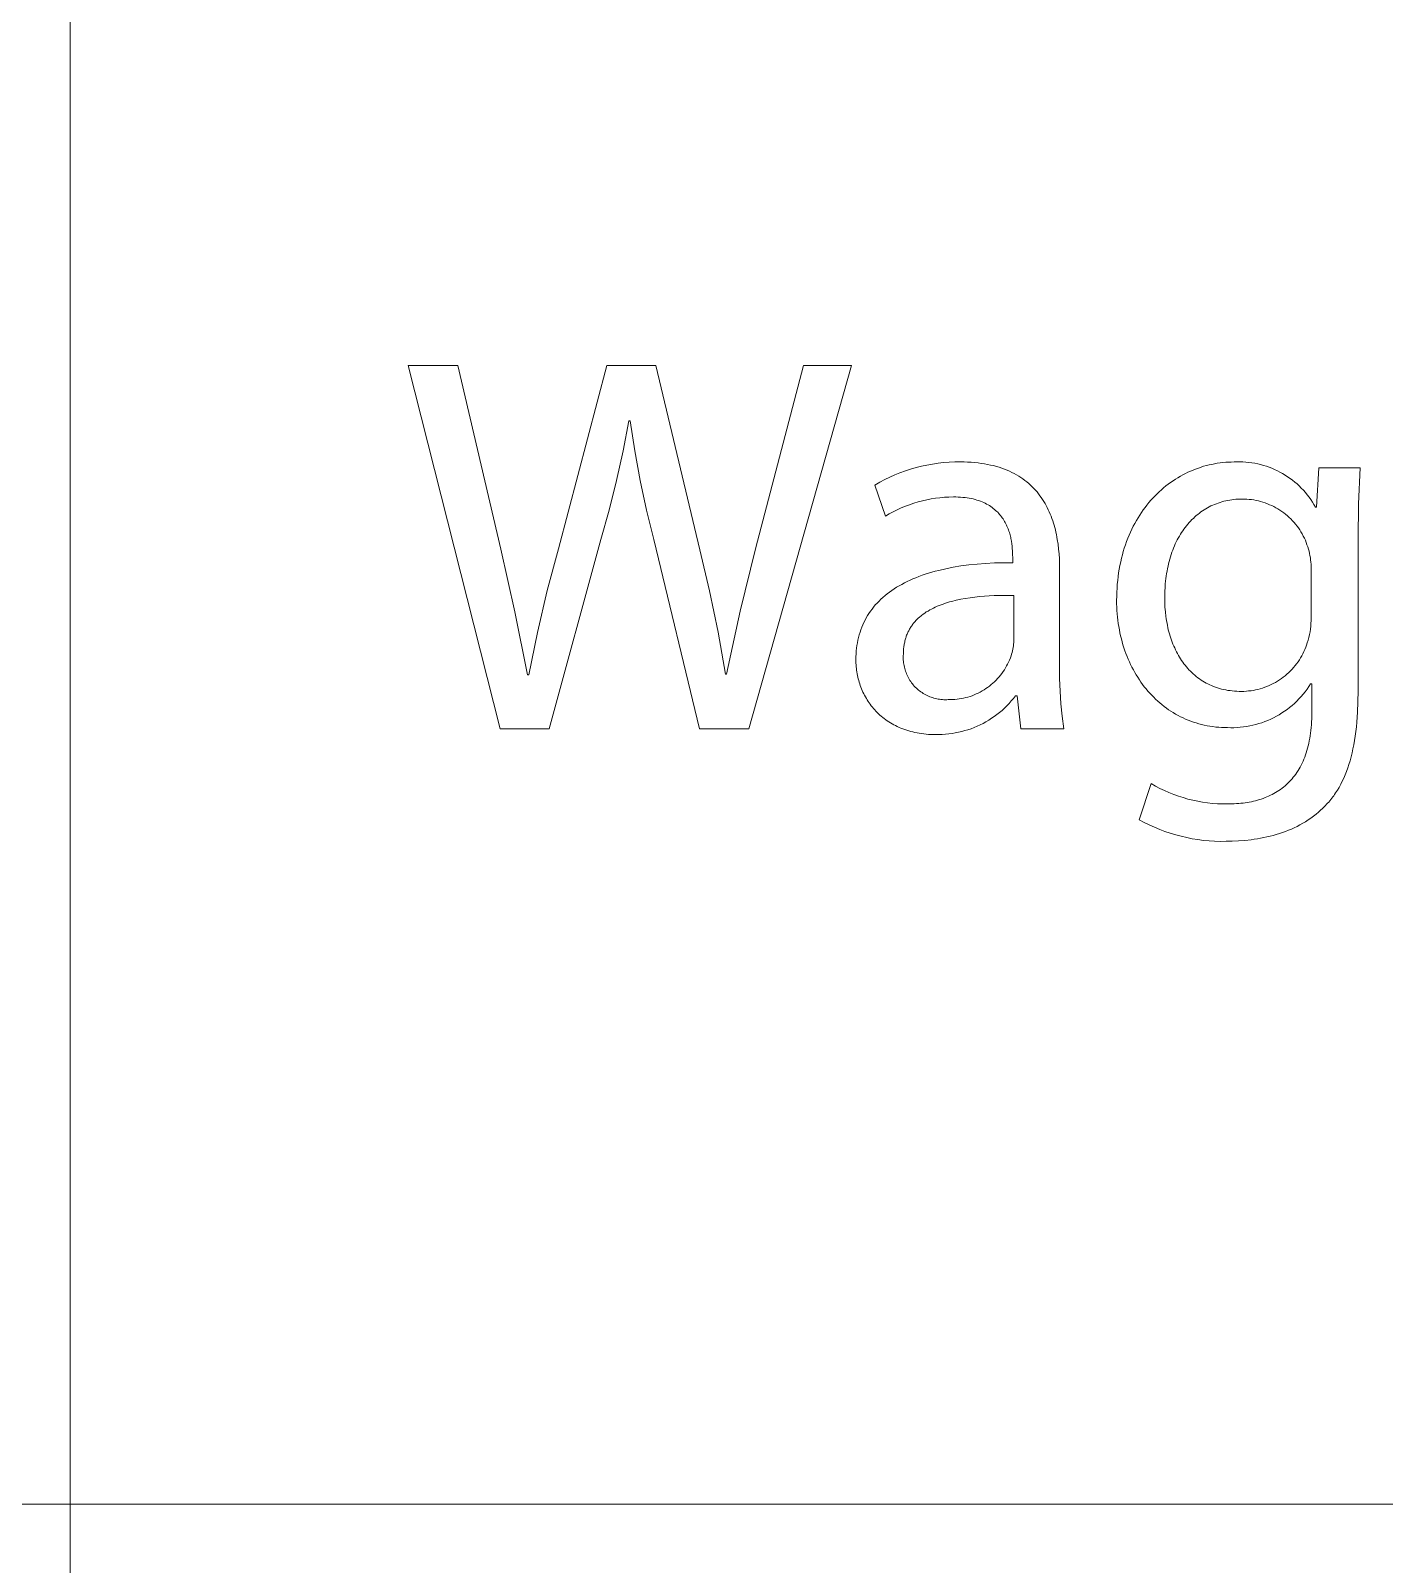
# Model space of a CAD drawing. Header units: millimetres. Extents: x -1421 to 3505, y -683 to 2759.
# Drawn here: x 3066.7 to 3190.5, y -412.9 to -272.6 of the extents above; entities that cross this region are included whole.
import ezdxf

# ---------------------------------------------------------------- set-up
doc = ezdxf.new("R2010")
doc.units = ezdxf.units.MM
doc.header["$MEASUREMENT"] = 0
doc.layers.add('Domyślny', color=7, linetype='Continuous', true_color=0x000000)

msp = doc.modelspace()

# ---------------------------------------------------------------- linework, layer by layer
at = {"layer": 'Domyślny', "color": 18, "lineweight": 15, "true_color": 0x000000}
for p, q in [((3070.28, -545.12), (3070.28, -132.11)), ((3109.62, -336.45), (3101.19, -303.22)), ((3101.19, -303.22), (3105.75, -303.22)), ((3105.75, -303.22), (3109.68, -320.01)), ((3114.95, -319.98), (3119.39, -303.22)), ((3119.39, -303.22), (3123.87, -303.22)), ((3123.87, -303.22), (3127.91, -320.08)), ((3141.78, -303.22), (3132.37, -336.45)), ((3133.01, -319.98), (3137.39, -303.22)), ((3137.39, -303.22), (3141.78, -303.22)), ((3121.41, -308.29), (3120.89, -311.02)), ((3121.51, -308.29), (3121.41, -308.29)), ((3121.94, -311.02), (3121.51, -308.29)), ((3120.89, -311.02), (3120.28, -313.75)), ((3122.44, -313.74), (3121.94, -311.02)), ((3146.22, -313.03), (3146.71, -312.85)), ((3146.71, -312.85), (3147.19, -312.69)), ((3147.19, -312.69), (3147.69, -312.55)), ((3147.69, -312.55), (3148.18, -312.43)), ((3148.18, -312.43), (3148.69, -312.32)), ((3148.69, -312.32), (3149.19, -312.23)), ((3149.19, -312.23), (3149.7, -312.15)), ((3149.7, -312.15), (3150.21, -312.1)), ((3150.21, -312.1), (3150.72, -312.06)), ((3150.72, -312.06), (3151.23, -312.04)), ((3151.23, -312.04), (3151.75, -312.04)), ((3151.75, -312.04), (3152.08, -312.04)), ((3152.08, -312.04), (3152.41, -312.05)), ((3152.41, -312.05), (3152.74, -312.07)), ((3152.74, -312.07), (3153.05, -312.1)), ((3153.05, -312.1), (3153.36, -312.13)), ((3153.36, -312.13), (3153.66, -312.17)), ((3153.66, -312.17), (3153.95, -312.21)), ((3153.95, -312.21), (3154.23, -312.26)), ((3154.23, -312.26), (3154.51, -312.32)), ((3154.51, -312.32), (3154.78, -312.38)), ((3154.78, -312.38), (3155.04, -312.45)), ((3155.04, -312.45), (3155.3, -312.53)), ((3155.3, -312.53), (3155.54, -312.61)), ((3155.54, -312.61), (3155.78, -312.7)), ((3155.78, -312.7), (3156.02, -312.79)), ((3156.02, -312.79), (3156.25, -312.89)), ((3156.25, -312.89), (3156.47, -313)), ((3172.57, -312.99), (3172.81, -312.89)), ((3172.81, -312.89), (3173.04, -312.78)), ((3173.04, -312.78), (3173.28, -312.69)), ((3173.28, -312.69), (3173.53, -312.6)), ((3173.53, -312.6), (3173.77, -312.52)), ((3173.77, -312.52), (3174.01, -312.44)), ((3174.01, -312.44), (3174.26, -312.38)), ((3174.26, -312.38), (3174.51, -312.31)), ((3174.51, -312.31), (3174.76, -312.26)), ((3174.76, -312.26), (3175.01, -312.21)), ((3175.01, -312.21), (3175.26, -312.16)), ((3175.26, -312.16), (3175.52, -312.13)), ((3175.52, -312.13), (3175.77, -312.1)), ((3175.77, -312.1), (3176.03, -312.07)), ((3176.03, -312.07), (3176.28, -312.06)), ((3176.28, -312.06), (3176.54, -312.05)), ((3176.54, -312.05), (3176.8, -312.04)), ((3176.8, -312.04), (3177.07, -312.03)), ((3177.07, -312.03), (3177.34, -312.03)), ((3177.34, -312.03), (3177.61, -312.04)), ((3177.61, -312.04), (3177.88, -312.06)), ((3177.88, -312.06), (3178.15, -312.08)), ((3178.15, -312.08), (3178.42, -312.12)), ((3178.42, -312.12), (3178.69, -312.16)), ((3178.69, -312.16), (3178.96, -312.21)), ((3178.96, -312.21), (3179.23, -312.28)), ((3179.23, -312.28), (3179.49, -312.35)), ((3179.49, -312.35), (3179.75, -312.43)), ((3179.75, -312.43), (3180.01, -312.52)), ((3180.01, -312.52), (3180.26, -312.62)), ((3180.26, -312.62), (3180.51, -312.73)), ((3180.51, -312.73), (3180.76, -312.84)), ((3180.76, -312.84), (3181, -312.96)), ((3181, -312.96), (3181.24, -313.1)), ((3184.34, -316.18), (3184.55, -312.59)), ((3184.55, -312.59), (3188.33, -312.59)), ((3188.33, -312.59), (3188.19, -315.86)), ((3120.28, -313.75), (3119.6, -316.45)), ((3123.02, -316.44), (3122.44, -313.74)), ((3143.92, -314.16), (3144.37, -313.9)), ((3144.89, -317.01), (3143.92, -314.16)), ((3144.37, -313.9), (3144.82, -313.66)), ((3144.82, -313.66), (3145.28, -313.43)), ((3145.28, -313.43), (3145.75, -313.22)), ((3145.75, -313.22), (3146.22, -313.03)), ((3156.47, -313), (3156.68, -313.1)), ((3156.68, -313.1), (3156.89, -313.22)), ((3156.89, -313.22), (3157.09, -313.34)), ((3157.09, -313.34), (3157.28, -313.46)), ((3157.28, -313.46), (3157.47, -313.59)), ((3157.47, -313.59), (3157.65, -313.73)), ((3157.65, -313.73), (3157.83, -313.87)), ((3157.83, -313.87), (3158, -314.01)), ((3158, -314.01), (3158.16, -314.16)), ((3158.16, -314.16), (3158.32, -314.31)), ((3158.32, -314.31), (3158.47, -314.46)), ((3170.35, -314.41), (3170.56, -314.24)), ((3170.56, -314.24), (3170.77, -314.08)), ((3170.77, -314.08), (3170.99, -313.92)), ((3170.99, -313.92), (3171.21, -313.77)), ((3171.21, -313.77), (3171.43, -313.62)), ((3171.43, -313.62), (3171.65, -313.48)), ((3171.65, -313.48), (3171.88, -313.35)), ((3171.88, -313.35), (3172.1, -313.23)), ((3172.1, -313.23), (3172.34, -313.11)), ((3172.34, -313.11), (3172.57, -312.99)), ((3181.24, -313.1), (3181.47, -313.24)), ((3181.47, -313.24), (3181.7, -313.39)), ((3181.7, -313.39), (3181.92, -313.54)), ((3181.92, -313.54), (3182.14, -313.7)), ((3182.14, -313.7), (3182.35, -313.88)), ((3182.35, -313.88), (3182.56, -314.05)), ((3182.56, -314.05), (3182.76, -314.24)), ((3182.76, -314.24), (3182.95, -314.43)), ((3147.88, -315.7), (3147.48, -315.82)), ((3148.27, -315.59), (3147.88, -315.7)), ((3148.67, -315.5), (3148.27, -315.59)), ((3149.07, -315.42), (3148.67, -315.5)), ((3149.48, -315.36), (3149.07, -315.42)), ((3149.88, -315.31), (3149.48, -315.36)), ((3150.29, -315.27), (3149.88, -315.31)), ((3150.7, -315.25), (3150.29, -315.27)), ((3151.11, -315.24), (3150.7, -315.25)), ((3151.33, -315.24), (3151.11, -315.24)), ((3151.55, -315.25), (3151.33, -315.24)), ((3151.77, -315.26), (3151.55, -315.25)), ((3151.97, -315.28), (3151.77, -315.26)), ((3152.17, -315.3), (3151.97, -315.28)), ((3152.37, -315.33), (3152.17, -315.3)), ((3152.56, -315.36), (3152.37, -315.33)), ((3152.74, -315.39), (3152.56, -315.36)), ((3152.92, -315.43), (3152.74, -315.39)), ((3153.09, -315.48), (3152.92, -315.43)), ((3153.26, -315.53), (3153.09, -315.48)), ((3153.42, -315.58), (3153.26, -315.53)), ((3153.58, -315.64), (3153.42, -315.58)), ((3153.73, -315.69), (3153.58, -315.64)), ((3153.88, -315.76), (3153.73, -315.69)), ((3154.02, -315.82), (3153.88, -315.76)), ((3158.47, -314.46), (3158.62, -314.62)), ((3158.62, -314.62), (3158.76, -314.79)), ((3158.76, -314.79), (3158.9, -314.95)), ((3158.9, -314.95), (3159.03, -315.13)), ((3159.03, -315.13), (3159.15, -315.3)), ((3159.15, -315.3), (3159.27, -315.48)), ((3159.27, -315.48), (3159.39, -315.66)), ((3159.39, -315.66), (3159.5, -315.84)), ((3168.82, -315.98), (3169, -315.76)), ((3169, -315.76), (3169.18, -315.55)), ((3169.18, -315.55), (3169.37, -315.34)), ((3169.37, -315.34), (3169.56, -315.14)), ((3169.56, -315.14), (3169.75, -314.95)), ((3169.75, -314.95), (3169.95, -314.76)), ((3169.95, -314.76), (3170.15, -314.58)), ((3170.15, -314.58), (3170.35, -314.41)), ((3175.52, -315.74), (3175.34, -315.8)), ((3175.69, -315.69), (3175.52, -315.74)), ((3175.86, -315.64), (3175.69, -315.69)), ((3176.04, -315.6), (3175.86, -315.64)), ((3176.22, -315.56), (3176.04, -315.6)), ((3176.4, -315.53), (3176.22, -315.56)), ((3176.59, -315.5), (3176.4, -315.53)), ((3176.77, -315.48), (3176.59, -315.5)), ((3176.96, -315.46), (3176.77, -315.48)), ((3177.15, -315.45), (3176.96, -315.46)), ((3177.34, -315.44), (3177.15, -315.45)), ((3177.53, -315.44), (3177.34, -315.44)), ((3177.75, -315.44), (3177.53, -315.44)), ((3177.96, -315.45), (3177.75, -315.44)), ((3178.18, -315.47), (3177.96, -315.45)), ((3178.39, -315.49), (3178.18, -315.47)), ((3178.6, -315.52), (3178.39, -315.49)), ((3178.82, -315.56), (3178.6, -315.52)), ((3179.03, -315.61), (3178.82, -315.56)), ((3179.23, -315.66), (3179.03, -315.61)), ((3179.44, -315.72), (3179.23, -315.66)), ((3179.64, -315.79), (3179.44, -315.72)), ((3182.95, -314.43), (3183.14, -314.63)), ((3183.14, -314.63), (3183.32, -314.83)), ((3183.32, -314.83), (3183.49, -315.04)), ((3183.49, -315.04), (3183.66, -315.26)), ((3183.66, -315.26), (3183.82, -315.48)), ((3183.82, -315.48), (3183.97, -315.71)), ((3183.97, -315.71), (3184.11, -315.94)), ((3119.6, -316.45), (3118.84, -319.13)), ((3123.68, -319.13), (3123.02, -316.44)), ((3145.24, -316.8), (3144.89, -317.01)), ((3145.6, -316.61), (3145.24, -316.8)), ((3145.97, -316.42), (3145.6, -316.61)), ((3146.34, -316.25), (3145.97, -316.42)), ((3146.72, -316.09), (3146.34, -316.25)), ((3147.1, -315.95), (3146.72, -316.09)), ((3147.48, -315.82), (3147.1, -315.95)), ((3154.15, -315.89), (3154.02, -315.82)), ((3154.28, -315.97), (3154.15, -315.89)), ((3154.41, -316.04), (3154.28, -315.97)), ((3154.53, -316.12), (3154.41, -316.04)), ((3154.65, -316.21), (3154.53, -316.12)), ((3154.76, -316.29), (3154.65, -316.21)), ((3154.87, -316.38), (3154.76, -316.29)), ((3154.97, -316.47), (3154.87, -316.38)), ((3155.07, -316.56), (3154.97, -316.47)), ((3155.17, -316.65), (3155.07, -316.56)), ((3155.26, -316.75), (3155.17, -316.65)), ((3155.34, -316.85), (3155.26, -316.75)), ((3155.43, -316.95), (3155.34, -316.85)), ((3155.51, -317.05), (3155.43, -316.95)), ((3155.58, -317.16), (3155.51, -317.05)), ((3155.65, -317.26), (3155.58, -317.16)), ((3159.5, -315.84), (3159.6, -316.03)), ((3159.6, -316.03), (3159.7, -316.22)), ((3159.7, -316.22), (3159.79, -316.41)), ((3159.79, -316.41), (3159.88, -316.61)), ((3159.88, -316.61), (3159.97, -316.81)), ((3159.97, -316.81), (3160.05, -317.01)), ((3160.05, -317.01), (3160.12, -317.21)), ((3167.86, -317.4), (3168.01, -317.15)), ((3168.01, -317.15), (3168.16, -316.9)), ((3168.16, -316.9), (3168.32, -316.66)), ((3168.32, -316.66), (3168.48, -316.43)), ((3168.48, -316.43), (3168.65, -316.2)), ((3168.65, -316.2), (3168.82, -315.98)), ((3173.2, -317.07), (3173.07, -317.2)), ((3173.34, -316.95), (3173.2, -317.07)), ((3173.47, -316.84), (3173.34, -316.95)), ((3173.62, -316.73), (3173.47, -316.84)), ((3173.76, -316.62), (3173.62, -316.73)), ((3173.91, -316.52), (3173.76, -316.62)), ((3174.06, -316.42), (3173.91, -316.52)), ((3174.21, -316.33), (3174.06, -316.42)), ((3174.37, -316.24), (3174.21, -316.33)), ((3174.52, -316.15), (3174.37, -316.24)), ((3174.68, -316.07), (3174.52, -316.15)), ((3174.84, -316), (3174.68, -316.07)), ((3175.01, -315.93), (3174.84, -316)), ((3175.18, -315.86), (3175.01, -315.93)), ((3175.34, -315.8), (3175.18, -315.86)), ((3179.85, -315.86), (3179.64, -315.79)), ((3180.05, -315.95), (3179.85, -315.86)), ((3180.24, -316.03), (3180.05, -315.95)), ((3180.43, -316.13), (3180.24, -316.03)), ((3180.62, -316.23), (3180.43, -316.13)), ((3180.81, -316.34), (3180.62, -316.23)), ((3180.99, -316.45), (3180.81, -316.34)), ((3181.17, -316.57), (3180.99, -316.45)), ((3181.34, -316.7), (3181.17, -316.57)), ((3181.51, -316.83), (3181.34, -316.7)), ((3181.68, -316.97), (3181.51, -316.83)), ((3181.84, -317.11), (3181.68, -316.97)), ((3181.99, -317.26), (3181.84, -317.11)), ((3184.11, -315.94), (3184.24, -316.18)), ((3184.24, -316.18), (3184.34, -316.18)), ((3188.19, -315.86), (3188.15, -319.13)), ((3155.72, -317.37), (3155.65, -317.26)), ((3155.79, -317.48), (3155.72, -317.37)), ((3155.85, -317.59), (3155.79, -317.48)), ((3155.91, -317.7), (3155.85, -317.59)), ((3155.96, -317.81), (3155.91, -317.7)), ((3156.01, -317.92), (3155.96, -317.81)), ((3156.06, -318.03), (3156.01, -317.92)), ((3156.11, -318.15), (3156.06, -318.03)), ((3156.15, -318.26), (3156.11, -318.15)), ((3156.19, -318.38), (3156.15, -318.26)), ((3156.23, -318.49), (3156.19, -318.38)), ((3156.26, -318.61), (3156.23, -318.49)), ((3160.12, -317.21), (3160.2, -317.42)), ((3160.2, -317.42), (3160.26, -317.63)), ((3160.26, -317.63), (3160.33, -317.84)), ((3160.33, -317.84), (3160.39, -318.05)), ((3160.39, -318.05), (3160.44, -318.26)), ((3160.44, -318.26), (3160.49, -318.48)), ((3160.49, -318.48), (3160.54, -318.69)), ((3167.19, -318.74), (3167.31, -318.46)), ((3167.31, -318.46), (3167.44, -318.19)), ((3167.44, -318.19), (3167.57, -317.92)), ((3167.57, -317.92), (3167.71, -317.66)), ((3167.71, -317.66), (3167.86, -317.4)), ((3171.99, -318.5), (3171.89, -318.66)), ((3172.1, -318.34), (3171.99, -318.5)), ((3172.21, -318.18), (3172.1, -318.34)), ((3172.32, -318.03), (3172.21, -318.18)), ((3172.44, -317.88), (3172.32, -318.03)), ((3172.56, -317.73), (3172.44, -317.88)), ((3172.68, -317.59), (3172.56, -317.73)), ((3172.81, -317.46), (3172.68, -317.59)), ((3172.93, -317.32), (3172.81, -317.46)), ((3173.07, -317.2), (3172.93, -317.32)), ((3182.14, -317.42), (3181.99, -317.26)), ((3182.29, -317.58), (3182.14, -317.42)), ((3182.43, -317.74), (3182.29, -317.58)), ((3182.56, -317.91), (3182.43, -317.74)), ((3182.69, -318.08), (3182.56, -317.91)), ((3182.81, -318.26), (3182.69, -318.08)), ((3182.92, -318.44), (3182.81, -318.26)), ((3183.03, -318.63), (3182.92, -318.44)), ((3113.93, -323.8), (3114.95, -319.98)), ((3118.84, -319.13), (3114.1, -336.45)), ((3127.88, -336.45), (3123.68, -319.13)), ((3131.59, -325.69), (3133.01, -319.98)), ((3156.29, -318.72), (3156.26, -318.61)), ((3156.32, -318.84), (3156.29, -318.72)), ((3156.35, -318.95), (3156.32, -318.84)), ((3156.37, -319.06), (3156.35, -318.95)), ((3156.42, -319.29), (3156.37, -319.06)), ((3156.45, -319.52), (3156.42, -319.29)), ((3156.48, -319.74), (3156.45, -319.52)), ((3156.5, -319.95), (3156.48, -319.74)), ((3156.52, -320.16), (3156.5, -319.95)), ((3160.54, -318.69), (3160.58, -318.91)), ((3160.58, -318.91), (3160.62, -319.13)), ((3160.62, -319.13), (3160.69, -319.57)), ((3160.69, -319.57), (3160.74, -320.02)), ((3166.66, -320.22), (3166.75, -319.92)), ((3166.75, -319.92), (3166.85, -319.61)), ((3166.85, -319.61), (3166.96, -319.32)), ((3166.96, -319.32), (3167.07, -319.03)), ((3167.07, -319.03), (3167.19, -318.74)), ((3171.26, -319.92), (3171.18, -320.11)), ((3171.34, -319.73), (3171.26, -319.92)), ((3171.42, -319.54), (3171.34, -319.73)), ((3171.51, -319.36), (3171.42, -319.54)), ((3171.6, -319.18), (3171.51, -319.36)), ((3171.69, -319), (3171.6, -319.18)), ((3171.79, -318.83), (3171.69, -319)), ((3171.89, -318.66), (3171.79, -318.83)), ((3183.13, -318.82), (3183.03, -318.63)), ((3183.23, -319.01), (3183.13, -318.82)), ((3183.32, -319.21), (3183.23, -319.01)), ((3183.4, -319.4), (3183.32, -319.21)), ((3183.47, -319.61), (3183.4, -319.4)), ((3183.54, -319.81), (3183.47, -319.61)), ((3183.6, -320.02), (3183.54, -319.81)), ((3188.15, -319.13), (3188.15, -332.99)), ((3109.68, -320.01), (3110.97, -325.75)), ((3127.91, -320.08), (3128.8, -323.84)), ((3152.52, -321.46), (3153.28, -321.38)), ((3153.28, -321.38), (3154.06, -321.32)), ((3154.06, -321.32), (3154.86, -321.28)), ((3154.86, -321.28), (3155.69, -321.26)), ((3155.69, -321.26), (3156.54, -321.26)), ((3156.53, -320.37), (3156.52, -320.16)), ((3156.53, -320.56), (3156.53, -320.37)), ((3156.54, -320.75), (3156.53, -320.56)), ((3156.54, -321.26), (3156.54, -320.75)), ((3160.74, -320.02), (3160.78, -320.46)), ((3160.78, -320.46), (3160.81, -320.91)), ((3160.81, -320.91), (3160.83, -321.36)), ((3160.83, -321.36), (3160.83, -321.82)), ((3166.35, -321.51), (3166.42, -321.18)), ((3166.42, -321.18), (3166.49, -320.85)), ((3166.49, -320.85), (3166.57, -320.54)), ((3166.57, -320.54), (3166.66, -320.22)), ((3170.8, -321.36), (3170.75, -321.58)), ((3170.85, -321.14), (3170.8, -321.36)), ((3170.91, -320.93), (3170.85, -321.14)), ((3170.97, -320.72), (3170.91, -320.93)), ((3171.04, -320.51), (3170.97, -320.72)), ((3171.11, -320.31), (3171.04, -320.51)), ((3171.18, -320.11), (3171.11, -320.31)), ((3183.66, -320.21), (3183.6, -320.02)), ((3183.7, -320.41), (3183.66, -320.21)), ((3183.74, -320.6), (3183.7, -320.41)), ((3183.78, -320.8), (3183.74, -320.6)), ((3183.8, -321), (3183.78, -320.8)), ((3183.83, -321.2), (3183.8, -321)), ((3183.84, -321.4), (3183.83, -321.2)), ((3147.14, -322.86), (3147.4, -322.74)), ((3147.4, -322.74), (3147.67, -322.63)), ((3147.67, -322.63), (3147.95, -322.52)), ((3147.95, -322.52), (3148.24, -322.41)), ((3148.24, -322.41), (3148.53, -322.31)), ((3148.53, -322.31), (3148.83, -322.22)), ((3148.83, -322.22), (3149.13, -322.13)), ((3149.13, -322.13), (3149.44, -322.04)), ((3149.44, -322.04), (3149.76, -321.96)), ((3149.76, -321.96), (3150.41, -321.81)), ((3150.41, -321.81), (3151.09, -321.67)), ((3151.09, -321.67), (3151.79, -321.56)), ((3151.79, -321.56), (3152.52, -321.46)), ((3160.83, -321.82), (3160.83, -330.72)), ((3166.15, -322.88), (3166.19, -322.53)), ((3166.19, -322.53), (3166.23, -322.18)), ((3166.23, -322.18), (3166.29, -321.84)), ((3166.29, -321.84), (3166.35, -321.51)), ((3170.55, -322.72), (3170.52, -322.96)), ((3170.58, -322.49), (3170.55, -322.72)), ((3170.62, -322.25), (3170.58, -322.49)), ((3170.66, -322.02), (3170.62, -322.25)), ((3170.7, -321.8), (3170.66, -322.02)), ((3170.75, -321.58), (3170.7, -321.8)), ((3183.85, -321.6), (3183.84, -321.4)), ((3183.85, -321.8), (3183.85, -321.6)), ((3183.85, -322), (3183.85, -321.8)), ((3183.85, -326.3), (3183.85, -322)), ((3113.03, -327.64), (3113.93, -323.8)), ((3128.8, -323.84), (3129.58, -327.63)), ((3144.85, -324.27), (3145.05, -324.11)), ((3145.05, -324.11), (3145.25, -323.95)), ((3145.25, -323.95), (3145.47, -323.8)), ((3145.47, -323.8), (3145.68, -323.65)), ((3145.68, -323.65), (3145.91, -323.51)), ((3145.91, -323.51), (3146.14, -323.37)), ((3146.14, -323.37), (3146.38, -323.24)), ((3146.38, -323.24), (3146.62, -323.11)), ((3146.62, -323.11), (3146.88, -322.98)), ((3146.88, -322.98), (3147.14, -322.86)), ((3166.06, -324.33), (3166.07, -323.96)), ((3166.07, -323.96), (3166.09, -323.59)), ((3166.09, -323.59), (3166.11, -323.23)), ((3166.11, -323.23), (3166.15, -322.88)), ((3170.46, -323.95), (3170.45, -324.46)), ((3170.48, -323.45), (3170.46, -323.95)), ((3170.5, -323.2), (3170.48, -323.45)), ((3170.52, -322.96), (3170.5, -323.2)), ((3143.52, -325.7), (3143.66, -325.51)), ((3143.66, -325.51), (3143.81, -325.32)), ((3143.81, -325.32), (3143.96, -325.13)), ((3143.96, -325.13), (3144.13, -324.95)), ((3144.13, -324.95), (3144.3, -324.78)), ((3144.3, -324.78), (3144.48, -324.6)), ((3144.48, -324.6), (3144.66, -324.44)), ((3144.66, -324.44), (3144.85, -324.27)), ((3148.95, -325.58), (3148.79, -325.68)), ((3149.11, -325.5), (3148.95, -325.58)), ((3149.28, -325.41), (3149.11, -325.5)), ((3149.45, -325.33), (3149.28, -325.41)), ((3149.63, -325.25), (3149.45, -325.33)), ((3149.81, -325.18), (3149.63, -325.25)), ((3149.99, -325.11), (3149.81, -325.18)), ((3150.18, -325.04), (3149.99, -325.11)), ((3150.37, -324.97), (3150.18, -325.04)), ((3150.56, -324.91), (3150.37, -324.97)), ((3150.76, -324.85), (3150.56, -324.91)), ((3150.96, -324.8), (3150.76, -324.85)), ((3151.36, -324.7), (3150.96, -324.8)), ((3151.78, -324.61), (3151.36, -324.7)), ((3152.2, -324.53), (3151.78, -324.61)), ((3152.63, -324.46), (3152.2, -324.53)), ((3153.06, -324.41), (3152.63, -324.46)), ((3153.5, -324.36), (3153.06, -324.41)), ((3153.95, -324.32), (3153.5, -324.36)), ((3154.39, -324.29), (3153.95, -324.32)), ((3154.84, -324.27), (3154.39, -324.29)), ((3155.74, -324.25), (3154.84, -324.27)), ((3156.63, -324.26), (3155.74, -324.25)), ((3156.63, -328.41), (3156.63, -324.26)), ((3166.05, -324.71), (3166.06, -324.33)), ((3166.05, -325.02), (3166.05, -324.71)), ((3166.06, -325.32), (3166.05, -325.02)), ((3166.08, -325.63), (3166.06, -325.32)), ((3170.45, -324.46), (3170.45, -324.9)), ((3170.45, -324.9), (3170.47, -325.33)), ((3170.47, -325.33), (3170.51, -325.76)), ((3110.97, -325.75), (3112.14, -331.51)), ((3130.35, -331.45), (3131.59, -325.69)), ((3142.72, -327.17), (3142.81, -326.95)), ((3142.81, -326.95), (3142.91, -326.73)), ((3142.91, -326.73), (3143.02, -326.52)), ((3143.02, -326.52), (3143.13, -326.31)), ((3143.13, -326.31), (3143.25, -326.1)), ((3143.25, -326.1), (3143.38, -325.9)), ((3143.38, -325.9), (3143.52, -325.7)), ((3147.34, -326.97), (3147.29, -327.04)), ((3147.39, -326.9), (3147.34, -326.97)), ((3147.44, -326.83), (3147.39, -326.9)), ((3147.5, -326.76), (3147.44, -326.83)), ((3147.56, -326.69), (3147.5, -326.76)), ((3147.61, -326.63), (3147.56, -326.69)), ((3147.67, -326.56), (3147.61, -326.63)), ((3147.73, -326.5), (3147.67, -326.56)), ((3147.79, -326.44), (3147.73, -326.5)), ((3147.86, -326.38), (3147.79, -326.44)), ((3147.92, -326.32), (3147.86, -326.38)), ((3147.99, -326.26), (3147.92, -326.32)), ((3148.05, -326.2), (3147.99, -326.26)), ((3148.12, -326.14), (3148.05, -326.2)), ((3148.19, -326.09), (3148.12, -326.14)), ((3148.33, -325.98), (3148.19, -326.09)), ((3148.48, -325.87), (3148.33, -325.98)), ((3148.63, -325.77), (3148.48, -325.87)), ((3148.79, -325.68), (3148.63, -325.77)), ((3166.1, -325.93), (3166.08, -325.63)), ((3166.13, -326.23), (3166.1, -325.93)), ((3166.16, -326.52), (3166.13, -326.23)), ((3166.2, -326.82), (3166.16, -326.52)), ((3166.25, -327.11), (3166.2, -326.82)), ((3170.51, -325.76), (3170.56, -326.18)), ((3170.56, -326.18), (3170.59, -326.38)), ((3170.59, -326.38), (3170.62, -326.59)), ((3170.62, -326.59), (3170.66, -326.79)), ((3170.66, -326.79), (3170.69, -327)), ((3170.69, -327), (3170.74, -327.19)), ((3183.81, -327.07), (3183.83, -326.82)), ((3183.83, -326.82), (3183.85, -326.56)), ((3183.85, -326.56), (3183.85, -326.3)), ((3112.24, -331.51), (3113.03, -327.64)), ((3129.58, -327.63), (3130.24, -331.45)), ((3142.32, -328.58), (3142.37, -328.34)), ((3142.37, -328.34), (3142.42, -328.09)), ((3142.42, -328.09), (3142.49, -327.86)), ((3142.49, -327.86), (3142.56, -327.62)), ((3142.56, -327.62), (3142.63, -327.39)), ((3142.63, -327.39), (3142.72, -327.17)), ((3146.69, -328.33), (3146.67, -328.42)), ((3146.72, -328.24), (3146.69, -328.33)), ((3146.74, -328.15), (3146.72, -328.24)), ((3146.77, -328.07), (3146.74, -328.15)), ((3146.8, -327.98), (3146.77, -328.07)), ((3146.83, -327.89), (3146.8, -327.98)), ((3146.87, -327.81), (3146.83, -327.89)), ((3146.9, -327.73), (3146.87, -327.81)), ((3146.94, -327.65), (3146.9, -327.73)), ((3146.98, -327.57), (3146.94, -327.65)), ((3147.02, -327.49), (3146.98, -327.57)), ((3147.06, -327.41), (3147.02, -327.49)), ((3147.1, -327.33), (3147.06, -327.41)), ((3147.15, -327.26), (3147.1, -327.33)), ((3147.19, -327.18), (3147.15, -327.26)), ((3147.24, -327.11), (3147.19, -327.18)), ((3147.29, -327.04), (3147.24, -327.11)), ((3166.3, -327.39), (3166.25, -327.11)), ((3166.35, -327.68), (3166.3, -327.39)), ((3166.41, -327.96), (3166.35, -327.68)), ((3166.48, -328.24), (3166.41, -327.96)), ((3166.56, -328.51), (3166.48, -328.24)), ((3170.74, -327.19), (3170.78, -327.39)), ((3170.78, -327.39), (3170.83, -327.59)), ((3170.83, -327.59), (3170.89, -327.78)), ((3170.89, -327.78), (3170.94, -327.97)), ((3170.94, -327.97), (3171, -328.16)), ((3171, -328.16), (3171.07, -328.35)), ((3171.07, -328.35), (3171.13, -328.53)), ((3183.5, -328.59), (3183.58, -328.35)), ((3183.58, -328.35), (3183.64, -328.1)), ((3183.64, -328.1), (3183.7, -327.84)), ((3183.7, -327.84), (3183.75, -327.59)), ((3183.75, -327.59), (3183.78, -327.33)), ((3183.78, -327.33), (3183.81, -327.07)), ((3142.19, -329.86), (3142.2, -329.6)), ((3142.2, -329.6), (3142.22, -329.34)), ((3142.22, -329.34), (3142.24, -329.08)), ((3142.24, -329.08), (3142.28, -328.83)), ((3142.28, -328.83), (3142.32, -328.58)), ((3146.53, -329.62), (3146.52, -329.76)), ((3146.52, -329.76), (3146.52, -329.89)), ((3146.54, -329.31), (3146.53, -329.41)), ((3146.53, -329.41), (3146.53, -329.52)), ((3146.53, -329.52), (3146.53, -329.62)), ((3146.55, -329.2), (3146.54, -329.31)), ((3146.56, -329), (3146.55, -329.1)), ((3146.55, -329.1), (3146.55, -329.2)), ((3146.58, -328.9), (3146.56, -329)), ((3146.59, -328.8), (3146.58, -328.9)), ((3146.61, -328.71), (3146.59, -328.8)), ((3146.63, -328.61), (3146.61, -328.71)), ((3146.65, -328.52), (3146.63, -328.61)), ((3146.67, -328.42), (3146.65, -328.52)), ((3156.32, -329.98), (3156.39, -329.79)), ((3156.39, -329.79), (3156.44, -329.64)), ((3156.44, -329.64), (3156.48, -329.49)), ((3156.48, -329.49), (3156.52, -329.34)), ((3156.52, -329.34), (3156.55, -329.18)), ((3156.55, -329.18), (3156.58, -329.03)), ((3156.58, -329.03), (3156.6, -328.88)), ((3156.6, -328.88), (3156.62, -328.72)), ((3156.62, -328.72), (3156.63, -328.57)), ((3156.63, -328.57), (3156.63, -328.41)), ((3166.63, -328.78), (3166.56, -328.51)), ((3166.72, -329.05), (3166.63, -328.78)), ((3166.81, -329.32), (3166.72, -329.05)), ((3166.9, -329.58), (3166.81, -329.32)), ((3167, -329.83), (3166.9, -329.58)), ((3171.13, -328.53), (3171.2, -328.71)), ((3171.2, -328.71), (3171.28, -328.89)), ((3171.28, -328.89), (3171.36, -329.06)), ((3171.36, -329.06), (3171.44, -329.24)), ((3171.44, -329.24), (3171.52, -329.41)), ((3171.52, -329.41), (3171.61, -329.57)), ((3171.61, -329.57), (3171.7, -329.74)), ((3171.7, -329.74), (3171.79, -329.9)), ((3182.88, -329.97), (3182.99, -329.78)), ((3182.99, -329.78), (3183.09, -329.59)), ((3183.09, -329.59), (3183.19, -329.4)), ((3183.19, -329.4), (3183.28, -329.2)), ((3183.28, -329.2), (3183.36, -329)), ((3183.36, -329), (3183.44, -328.8)), ((3183.44, -328.8), (3183.5, -328.59)), ((3142.18, -330.13), (3142.19, -329.86)), ((3142.19, -330.29), (3142.18, -330.13)), ((3142.19, -330.45), (3142.19, -330.29)), ((3142.2, -330.62), (3142.19, -330.45)), ((3142.21, -330.78), (3142.2, -330.62)), ((3142.23, -330.94), (3142.21, -330.78)), ((3142.25, -331.1), (3142.23, -330.94)), ((3142.27, -331.26), (3142.25, -331.1)), ((3146.52, -329.89), (3146.52, -330.02)), ((3146.52, -330.02), (3146.52, -330.15)), ((3146.52, -330.15), (3146.53, -330.29)), ((3146.53, -330.29), (3146.55, -330.42)), ((3146.55, -330.42), (3146.56, -330.55)), ((3146.56, -330.55), (3146.59, -330.68)), ((3146.59, -330.68), (3146.62, -330.81)), ((3146.62, -330.81), (3146.65, -330.94)), ((3146.65, -330.94), (3146.68, -331.07)), ((3146.68, -331.07), (3146.72, -331.19)), ((3146.72, -331.19), (3146.77, -331.32)), ((3155.66, -331.23), (3155.77, -331.06)), ((3155.77, -331.06), (3155.88, -330.89)), ((3155.88, -330.89), (3155.98, -330.71)), ((3155.98, -330.71), (3156.07, -330.53)), ((3156.07, -330.53), (3156.16, -330.35)), ((3156.16, -330.35), (3156.24, -330.17)), ((3156.24, -330.17), (3156.32, -329.98)), ((3160.83, -330.72), (3160.83, -331.87)), ((3167.11, -330.09), (3167, -329.83)), ((3167.22, -330.34), (3167.11, -330.09)), ((3167.33, -330.58), (3167.22, -330.34)), ((3167.45, -330.83), (3167.33, -330.58)), ((3167.58, -331.06), (3167.45, -330.83)), ((3167.71, -331.3), (3167.58, -331.06)), ((3171.79, -329.9), (3171.89, -330.06)), ((3171.89, -330.06), (3171.99, -330.21)), ((3171.99, -330.21), (3172.1, -330.36)), ((3172.1, -330.36), (3172.21, -330.51)), ((3172.21, -330.51), (3172.32, -330.65)), ((3172.32, -330.65), (3172.43, -330.8)), ((3172.43, -330.8), (3172.55, -330.93)), ((3172.55, -330.93), (3172.67, -331.07)), ((3172.67, -331.07), (3172.8, -331.2)), ((3172.8, -331.2), (3172.93, -331.32)), ((3181.8, -331.31), (3181.95, -331.16)), ((3181.95, -331.16), (3182.1, -331.01)), ((3182.1, -331.01), (3182.25, -330.85)), ((3182.25, -330.85), (3182.39, -330.68)), ((3182.39, -330.68), (3182.52, -330.51)), ((3182.52, -330.51), (3182.65, -330.33)), ((3182.65, -330.33), (3182.77, -330.15)), ((3182.77, -330.15), (3182.88, -329.97)), ((3112.14, -331.51), (3112.24, -331.51)), ((3130.24, -331.45), (3130.35, -331.45)), ((3142.3, -331.42), (3142.27, -331.26)), ((3142.33, -331.57), (3142.3, -331.42)), ((3142.36, -331.73), (3142.33, -331.57)), ((3142.4, -331.89), (3142.36, -331.73)), ((3142.44, -332.04), (3142.4, -331.89)), ((3142.49, -332.2), (3142.44, -332.04)), ((3142.54, -332.35), (3142.49, -332.2)), ((3142.59, -332.51), (3142.54, -332.35)), ((3142.65, -332.66), (3142.59, -332.51)), ((3146.77, -331.32), (3146.82, -331.44)), ((3146.82, -331.44), (3146.87, -331.56)), ((3146.87, -331.56), (3146.93, -331.68)), ((3146.93, -331.68), (3146.99, -331.8)), ((3146.99, -331.8), (3147.06, -331.91)), ((3147.06, -331.91), (3147.13, -332.03)), ((3147.13, -332.03), (3147.2, -332.14)), ((3147.2, -332.14), (3147.28, -332.25)), ((3147.28, -332.25), (3147.36, -332.35)), ((3147.36, -332.35), (3147.44, -332.45)), ((3147.44, -332.45), (3147.53, -332.55)), ((3147.53, -332.55), (3147.62, -332.65)), ((3154.24, -332.67), (3154.41, -332.55)), ((3154.41, -332.55), (3154.56, -332.42)), ((3154.56, -332.42), (3154.72, -332.29)), ((3154.72, -332.29), (3154.87, -332.15)), ((3154.87, -332.15), (3155.01, -332.01)), ((3155.01, -332.01), (3155.15, -331.86)), ((3155.15, -331.86), (3155.29, -331.71)), ((3155.29, -331.71), (3155.41, -331.55)), ((3155.41, -331.55), (3155.54, -331.39)), ((3155.54, -331.39), (3155.66, -331.23)), ((3160.83, -331.87), (3160.87, -333.02)), ((3167.84, -331.53), (3167.71, -331.3)), ((3167.98, -331.75), (3167.84, -331.53)), ((3168.13, -331.97), (3167.98, -331.75)), ((3168.27, -332.19), (3168.13, -331.97)), ((3168.43, -332.4), (3168.27, -332.19)), ((3168.58, -332.61), (3168.43, -332.4)), ((3168.75, -332.81), (3168.58, -332.61)), ((3172.93, -331.32), (3173.06, -331.44)), ((3173.06, -331.44), (3173.2, -331.56)), ((3173.2, -331.56), (3173.34, -331.68)), ((3173.34, -331.68), (3173.48, -331.79)), ((3173.48, -331.79), (3173.62, -331.89)), ((3173.62, -331.89), (3173.77, -332)), ((3173.77, -332), (3173.93, -332.09)), ((3173.93, -332.09), (3174.08, -332.19)), ((3174.08, -332.19), (3174.24, -332.28)), ((3174.24, -332.28), (3174.41, -332.36)), ((3174.41, -332.36), (3174.57, -332.44)), ((3174.57, -332.44), (3174.74, -332.51)), ((3174.74, -332.51), (3174.92, -332.58)), ((3174.92, -332.58), (3175.09, -332.65)), ((3179.6, -332.66), (3179.81, -332.59)), ((3179.81, -332.59), (3180, -332.5)), ((3180, -332.5), (3180.2, -332.41)), ((3180.2, -332.41), (3180.39, -332.31)), ((3180.39, -332.31), (3180.58, -332.21)), ((3180.58, -332.21), (3180.77, -332.1)), ((3180.77, -332.1), (3180.95, -331.98)), ((3180.95, -331.98), (3181.13, -331.86)), ((3181.13, -331.86), (3181.3, -331.73)), ((3181.3, -331.73), (3181.47, -331.6)), ((3181.47, -331.6), (3181.64, -331.46)), ((3181.64, -331.46), (3181.8, -331.31)), ((3183.64, -332.59), (3183.48, -332.83)), ((3183.8, -332.35), (3183.64, -332.59)), ((3183.91, -332.35), (3183.8, -332.35)), ((3183.91, -335.01), (3183.91, -332.35)), ((3142.71, -332.81), (3142.65, -332.66)), ((3142.77, -332.96), (3142.71, -332.81)), ((3142.83, -333.1), (3142.77, -332.96)), ((3142.91, -333.25), (3142.83, -333.1)), ((3142.98, -333.39), (3142.91, -333.25)), ((3143.06, -333.54), (3142.98, -333.39)), ((3143.14, -333.68), (3143.06, -333.54)), ((3143.22, -333.82), (3143.14, -333.68)), ((3143.31, -333.95), (3143.22, -333.82)), ((3143.4, -334.09), (3143.31, -333.95)), ((3147.62, -332.65), (3147.72, -332.74)), ((3147.72, -332.74), (3147.82, -332.83)), ((3147.82, -332.83), (3147.92, -332.92)), ((3147.92, -332.92), (3148.02, -333)), ((3148.02, -333), (3148.13, -333.08)), ((3148.13, -333.08), (3148.24, -333.15)), ((3148.24, -333.15), (3148.35, -333.23)), ((3148.35, -333.23), (3148.46, -333.29)), ((3148.46, -333.29), (3148.58, -333.36)), ((3148.58, -333.36), (3148.7, -333.42)), ((3148.7, -333.42), (3148.82, -333.47)), ((3148.82, -333.47), (3148.94, -333.52)), ((3148.94, -333.52), (3149.06, -333.57)), ((3149.06, -333.57), (3149.19, -333.61)), ((3149.19, -333.61), (3149.32, -333.65)), ((3149.32, -333.65), (3149.45, -333.69)), ((3149.45, -333.69), (3149.58, -333.72)), ((3149.58, -333.72), (3149.71, -333.74)), ((3149.71, -333.74), (3149.84, -333.76)), ((3149.84, -333.76), (3149.97, -333.78)), ((3149.97, -333.78), (3150.1, -333.79)), ((3150.1, -333.79), (3150.23, -333.8)), ((3150.23, -333.8), (3150.37, -333.8)), ((3150.37, -333.8), (3150.5, -333.8)), ((3150.5, -333.8), (3150.63, -333.79)), ((3150.63, -333.79), (3150.83, -333.79)), ((3150.83, -333.79), (3151.04, -333.78)), ((3151.04, -333.78), (3151.24, -333.77)), ((3151.24, -333.77), (3151.44, -333.75)), ((3151.44, -333.75), (3151.64, -333.73)), ((3151.64, -333.73), (3151.84, -333.69)), ((3151.84, -333.69), (3152.04, -333.65)), ((3152.04, -333.65), (3152.24, -333.61)), ((3152.24, -333.61), (3152.43, -333.55)), ((3152.43, -333.55), (3152.63, -333.49)), ((3152.63, -333.49), (3152.82, -333.43)), ((3152.82, -333.43), (3153.01, -333.35)), ((3153.01, -333.35), (3153.19, -333.27)), ((3153.19, -333.27), (3153.38, -333.19)), ((3153.38, -333.19), (3153.56, -333.1)), ((3153.56, -333.1), (3153.73, -333)), ((3153.73, -333), (3153.91, -332.89)), ((3153.91, -332.89), (3154.08, -332.78)), ((3154.08, -332.78), (3154.24, -332.67)), ((3156.4, -333.91), (3156.2, -334.14)), ((3156.6, -333.68), (3156.4, -333.91)), ((3156.78, -333.45), (3156.6, -333.68)), ((3156.95, -333.45), (3156.78, -333.45)), ((3157.27, -336.45), (3156.95, -333.45)), ((3160.87, -333.02), (3160.95, -334.17)), ((3168.91, -333.01), (3168.75, -332.81)), ((3169.08, -333.2), (3168.91, -333.01)), ((3169.26, -333.39), (3169.08, -333.2)), ((3169.44, -333.57), (3169.26, -333.39)), ((3169.62, -333.75), (3169.44, -333.57)), ((3169.81, -333.92), (3169.62, -333.75)), ((3170, -334.09), (3169.81, -333.92)), ((3175.09, -332.65), (3175.27, -332.71)), ((3175.27, -332.71), (3175.46, -332.77)), ((3175.46, -332.77), (3175.64, -332.82)), ((3175.64, -332.82), (3175.83, -332.86)), ((3175.83, -332.86), (3176.03, -332.9)), ((3176.03, -332.9), (3176.23, -332.94)), ((3176.23, -332.94), (3176.43, -332.97)), ((3176.43, -332.97), (3176.63, -333)), ((3176.63, -333), (3176.84, -333.01)), ((3176.84, -333.01), (3177.05, -333.03)), ((3177.05, -333.03), (3177.27, -333.04)), ((3177.27, -333.04), (3177.48, -333.04)), ((3177.48, -333.04), (3177.7, -333.04)), ((3177.7, -333.04), (3177.92, -333.02)), ((3177.92, -333.02), (3178.13, -333)), ((3178.13, -333), (3178.35, -332.98)), ((3178.35, -332.98), (3178.56, -332.94)), ((3178.56, -332.94), (3178.77, -332.9)), ((3178.77, -332.9), (3178.98, -332.85)), ((3178.98, -332.85), (3179.19, -332.8)), ((3179.19, -332.8), (3179.4, -332.73)), ((3179.4, -332.73), (3179.6, -332.66)), ((3182.53, -333.93), (3182.32, -334.13)), ((3182.73, -333.72), (3182.53, -333.93)), ((3182.93, -333.51), (3182.73, -333.72)), ((3183.12, -333.29), (3182.93, -333.51)), ((3183.3, -333.07), (3183.12, -333.29)), ((3183.48, -332.83), (3183.3, -333.07)), ((3188.13, -333.99), (3188.09, -334.95)), ((3188.15, -332.99), (3188.13, -333.99)), ((3143.5, -334.22), (3143.4, -334.09)), ((3143.59, -334.35), (3143.5, -334.22)), ((3143.7, -334.48), (3143.59, -334.35)), ((3143.8, -334.61), (3143.7, -334.48)), ((3143.91, -334.73), (3143.8, -334.61)), ((3144.02, -334.85), (3143.91, -334.73)), ((3144.14, -334.97), (3144.02, -334.85)), ((3144.26, -335.09), (3144.14, -334.97)), ((3144.38, -335.2), (3144.26, -335.09)), ((3144.51, -335.31), (3144.38, -335.2)), ((3144.64, -335.42), (3144.51, -335.31)), ((3144.78, -335.53), (3144.64, -335.42)), ((3154.85, -335.33), (3154.6, -335.5)), ((3155.09, -335.15), (3154.85, -335.33)), ((3155.33, -334.96), (3155.09, -335.15)), ((3155.56, -334.77), (3155.33, -334.96)), ((3155.78, -334.56), (3155.56, -334.77)), ((3155.99, -334.35), (3155.78, -334.56)), ((3156.2, -334.14), (3155.99, -334.35)), ((3160.95, -334.17), (3161.07, -335.31)), ((3161.07, -335.31), (3161.23, -336.45)), ((3170.2, -334.25), (3170, -334.09)), ((3170.4, -334.41), (3170.2, -334.25)), ((3170.6, -334.56), (3170.4, -334.41)), ((3170.81, -334.71), (3170.6, -334.56)), ((3171.02, -334.85), (3170.81, -334.71)), ((3171.23, -334.98), (3171.02, -334.85)), ((3171.45, -335.11), (3171.23, -334.98)), ((3171.67, -335.24), (3171.45, -335.11)), ((3171.9, -335.35), (3171.67, -335.24)), ((3172.13, -335.46), (3171.9, -335.35)), ((3180.67, -335.31), (3180.41, -335.45)), ((3180.92, -335.17), (3180.67, -335.31)), ((3181.17, -335.01), (3180.92, -335.17)), ((3181.41, -334.85), (3181.17, -335.01)), ((3181.65, -334.68), (3181.41, -334.85)), ((3181.88, -334.51), (3181.65, -334.68)), ((3182.1, -334.32), (3181.88, -334.51)), ((3182.32, -334.13), (3182.1, -334.32)), ((3183.9, -335.56), (3183.91, -335.01)), ((3188.09, -334.95), (3188.03, -335.85)), ((3114.1, -336.45), (3109.62, -336.45)), ((3132.37, -336.45), (3127.88, -336.45)), ((3144.91, -335.63), (3144.78, -335.53)), ((3145.05, -335.73), (3144.91, -335.63)), ((3145.2, -335.82), (3145.05, -335.73)), ((3145.35, -335.92), (3145.2, -335.82)), ((3145.5, -336.01), (3145.35, -335.92)), ((3145.65, -336.09), (3145.5, -336.01)), ((3145.81, -336.17), (3145.65, -336.09)), ((3145.97, -336.25), (3145.81, -336.17)), ((3146.14, -336.33), (3145.97, -336.25)), ((3146.31, -336.4), (3146.14, -336.33)), ((3146.48, -336.47), (3146.31, -336.4)), ((3146.66, -336.53), (3146.48, -336.47)), ((3146.84, -336.59), (3146.66, -336.53)), ((3147.02, -336.65), (3146.84, -336.59)), ((3147.2, -336.7), (3147.02, -336.65)), ((3147.39, -336.75), (3147.2, -336.7)), ((3147.59, -336.8), (3147.39, -336.75)), ((3147.78, -336.84), (3147.59, -336.8)), ((3151.57, -336.78), (3151.28, -336.84)), ((3151.87, -336.71), (3151.57, -336.78)), ((3152.16, -336.63), (3151.87, -336.71)), ((3152.44, -336.55), (3152.16, -336.63)), ((3152.73, -336.45), (3152.44, -336.55)), ((3153.01, -336.34), (3152.73, -336.45)), ((3153.29, -336.22), (3153.01, -336.34)), ((3153.56, -336.09), (3153.29, -336.22)), ((3153.83, -335.96), (3153.56, -336.09)), ((3154.09, -335.81), (3153.83, -335.96)), ((3154.35, -335.66), (3154.09, -335.81)), ((3154.6, -335.5), (3154.35, -335.66)), ((3161.23, -336.45), (3157.27, -336.45)), ((3172.36, -335.57), (3172.13, -335.46)), ((3172.59, -335.67), (3172.36, -335.57)), ((3172.83, -335.76), (3172.59, -335.67)), ((3173.07, -335.85), (3172.83, -335.76)), ((3173.32, -335.92), (3173.07, -335.85)), ((3173.57, -336), (3173.32, -335.92)), ((3173.82, -336.06), (3173.57, -336)), ((3174.07, -336.12), (3173.82, -336.06)), ((3174.33, -336.18), (3174.07, -336.12)), ((3174.59, -336.22), (3174.33, -336.18)), ((3174.85, -336.26), (3174.59, -336.22)), ((3175.12, -336.3), (3174.85, -336.26)), ((3175.39, -336.32), (3175.12, -336.3)), ((3175.66, -336.34), (3175.39, -336.32)), ((3175.93, -336.35), (3175.66, -336.34)), ((3176.2, -336.35), (3175.93, -336.35)), ((3176.49, -336.36), (3176.2, -336.35)), ((3176.78, -336.36), (3176.49, -336.36)), ((3177.07, -336.35), (3176.78, -336.36)), ((3177.36, -336.32), (3177.07, -336.35)), ((3177.65, -336.29), (3177.36, -336.32)), ((3177.94, -336.25), (3177.65, -336.29)), ((3178.23, -336.2), (3177.94, -336.25)), ((3178.51, -336.14), (3178.23, -336.2)), ((3178.79, -336.07), (3178.51, -336.14)), ((3179.07, -335.99), (3178.79, -336.07)), ((3179.35, -335.9), (3179.07, -335.99)), ((3179.62, -335.8), (3179.35, -335.9)), ((3179.89, -335.69), (3179.62, -335.8)), ((3180.15, -335.57), (3179.89, -335.69)), ((3180.41, -335.45), (3180.15, -335.57)), ((3183.8, -336.85), (3183.83, -336.61)), ((3183.83, -336.61), (3183.86, -336.35)), ((3183.86, -336.35), (3183.88, -336.09)), ((3183.88, -336.09), (3183.89, -335.83)), ((3183.89, -335.83), (3183.9, -335.56)), ((3187.94, -336.71), (3187.88, -337.13)), ((3187.99, -336.29), (3187.94, -336.71)), ((3188.03, -335.85), (3187.99, -336.29)), ((3147.98, -336.87), (3147.78, -336.84)), ((3148.19, -336.9), (3147.98, -336.87)), ((3148.4, -336.93), (3148.19, -336.9)), ((3148.61, -336.95), (3148.4, -336.93)), ((3148.82, -336.97), (3148.61, -336.95)), ((3149.04, -336.98), (3148.82, -336.97)), ((3149.26, -336.99), (3149.04, -336.98)), ((3149.48, -336.99), (3149.26, -336.99)), ((3149.78, -336.99), (3149.48, -336.99)), ((3150.08, -336.98), (3149.78, -336.99)), ((3150.38, -336.96), (3150.08, -336.98)), ((3150.68, -336.93), (3150.38, -336.96)), ((3150.98, -336.89), (3150.68, -336.93)), ((3151.28, -336.84), (3150.98, -336.89)), ((3183.47, -338.44), (3183.53, -338.23)), ((3183.53, -338.23), (3183.58, -338.01)), ((3183.58, -338.01), (3183.64, -337.79)), ((3183.64, -337.79), (3183.68, -337.56)), ((3183.68, -337.56), (3183.73, -337.33)), ((3183.73, -337.33), (3183.77, -337.09)), ((3183.77, -337.09), (3183.8, -336.85)), ((3187.75, -337.92), (3187.68, -338.3)), ((3187.82, -337.53), (3187.75, -337.92)), ((3187.88, -337.13), (3187.82, -337.53)), ((3182.93, -339.79), (3183.02, -339.61)), ((3183.02, -339.61), (3183.11, -339.43)), ((3183.11, -339.43), (3183.19, -339.24)), ((3183.19, -339.24), (3183.26, -339.05)), ((3183.26, -339.05), (3183.33, -338.85)), ((3183.33, -338.85), (3183.4, -338.65)), ((3183.4, -338.65), (3183.47, -338.44)), ((3187.41, -339.38), (3187.31, -339.72)), ((3187.51, -339.03), (3187.41, -339.38)), ((3187.6, -338.67), (3187.51, -339.03)), ((3187.68, -338.3), (3187.6, -338.67)), ((3181.98, -341.17), (3182.1, -341.04)), ((3182.1, -341.04), (3182.21, -340.9)), ((3182.21, -340.9), (3182.33, -340.75)), ((3182.33, -340.75), (3182.44, -340.6)), ((3182.44, -340.6), (3182.54, -340.45)), ((3182.54, -340.45), (3182.65, -340.29)), ((3182.65, -340.29), (3182.75, -340.13)), ((3182.75, -340.13), (3182.84, -339.96)), ((3182.84, -339.96), (3182.93, -339.79)), ((3186.83, -340.97), (3186.7, -341.26)), ((3186.96, -340.67), (3186.83, -340.97)), ((3187.09, -340.36), (3186.96, -340.67)), ((3187.2, -340.04), (3187.09, -340.36)), ((3187.31, -339.72), (3187.2, -340.04)), ((3168.12, -344.78), (3169.2, -341.47)), ((3169.2, -341.47), (3169.6, -341.7)), ((3169.6, -341.7), (3170.01, -341.91)), ((3170.01, -341.91), (3170.42, -342.11)), ((3170.42, -342.11), (3170.84, -342.29)), ((3170.84, -342.29), (3171.27, -342.46)), ((3180.29, -342.46), (3180.44, -342.38)), ((3180.44, -342.38), (3180.6, -342.29)), ((3180.6, -342.29), (3180.75, -342.2)), ((3180.75, -342.2), (3180.9, -342.1)), ((3180.9, -342.1), (3181.04, -342)), ((3181.04, -342), (3181.19, -341.9)), ((3181.19, -341.9), (3181.33, -341.79)), ((3181.33, -341.79), (3181.46, -341.67)), ((3181.46, -341.67), (3181.6, -341.55)), ((3181.6, -341.55), (3181.73, -341.43)), ((3181.73, -341.43), (3181.85, -341.31)), ((3181.85, -341.31), (3181.98, -341.17)), ((3186.09, -342.33), (3186, -342.46)), ((3186.25, -342.08), (3186.09, -342.33)), ((3186.41, -341.82), (3186.25, -342.08)), ((3186.56, -341.54), (3186.41, -341.82)), ((3186.7, -341.26), (3186.56, -341.54)), ((3171.27, -342.46), (3171.7, -342.62)), ((3171.7, -342.62), (3172.13, -342.76)), ((3172.13, -342.76), (3172.57, -342.89)), ((3172.57, -342.89), (3173.02, -343)), ((3173.02, -343), (3173.47, -343.09)), ((3173.47, -343.09), (3173.92, -343.17)), ((3173.92, -343.17), (3174.37, -343.24)), ((3174.37, -343.24), (3174.83, -343.29)), ((3174.83, -343.29), (3175.29, -343.32)), ((3175.29, -343.32), (3175.75, -343.34)), ((3175.75, -343.34), (3176.2, -343.34)), ((3176.2, -343.34), (3176.62, -343.33)), ((3176.62, -343.33), (3176.82, -343.33)), ((3176.82, -343.33), (3177.02, -343.31)), ((3177.02, -343.31), (3177.22, -343.3)), ((3177.22, -343.3), (3177.42, -343.28)), ((3177.42, -343.28), (3177.62, -343.26)), ((3177.62, -343.26), (3177.81, -343.23)), ((3177.81, -343.23), (3178, -343.2)), ((3178, -343.2), (3178.19, -343.17)), ((3178.19, -343.17), (3178.38, -343.13)), ((3178.38, -343.13), (3178.57, -343.09)), ((3178.57, -343.09), (3178.75, -343.04)), ((3178.75, -343.04), (3178.93, -342.99)), ((3178.93, -342.99), (3179.11, -342.94)), ((3179.11, -342.94), (3179.28, -342.89)), ((3179.28, -342.89), (3179.46, -342.83)), ((3179.46, -342.83), (3179.63, -342.76)), ((3179.63, -342.76), (3179.8, -342.69)), ((3179.8, -342.69), (3179.96, -342.62)), ((3179.96, -342.62), (3180.13, -342.54)), ((3180.13, -342.54), (3180.29, -342.46)), ((3184.86, -343.78), (3184.75, -343.88)), ((3184.96, -343.68), (3184.86, -343.78)), ((3185.07, -343.58), (3184.96, -343.68)), ((3185.17, -343.48), (3185.07, -343.58)), ((3185.27, -343.37), (3185.17, -343.48)), ((3185.36, -343.27), (3185.27, -343.37)), ((3185.46, -343.16), (3185.36, -343.27)), ((3185.56, -343.05), (3185.46, -343.16)), ((3185.65, -342.93), (3185.56, -343.05)), ((3185.74, -342.82), (3185.65, -342.93)), ((3185.83, -342.7), (3185.74, -342.82)), ((3185.92, -342.58), (3185.83, -342.7)), ((3186, -342.46), (3185.92, -342.58)), ((3168.57, -345.03), (3168.12, -344.78)), ((3169.04, -345.26), (3168.57, -345.03)), ((3183.09, -345.11), (3182.83, -345.25)), ((3183.34, -344.96), (3183.09, -345.11)), ((3183.59, -344.8), (3183.34, -344.96)), ((3183.83, -344.63), (3183.59, -344.8)), ((3184.07, -344.46), (3183.83, -344.63)), ((3184.3, -344.27), (3184.07, -344.46)), ((3184.53, -344.08), (3184.3, -344.27)), ((3184.75, -343.88), (3184.53, -344.08)), ((3169.51, -345.47), (3169.04, -345.26)), ((3169.99, -345.67), (3169.51, -345.47)), ((3170.47, -345.85), (3169.99, -345.67)), ((3170.96, -346.02), (3170.47, -345.85)), ((3171.46, -346.17), (3170.96, -346.02)), ((3171.96, -346.3), (3171.46, -346.17)), ((3172.46, -346.42), (3171.96, -346.3)), ((3172.97, -346.52), (3172.46, -346.42)), ((3173.48, -346.6), (3172.97, -346.52)), ((3173.99, -346.67), (3173.48, -346.6)), ((3178.36, -346.61), (3177.78, -346.68)), ((3178.65, -346.57), (3178.36, -346.61)), ((3178.94, -346.53), (3178.65, -346.57)), ((3179.23, -346.48), (3178.94, -346.53)), ((3179.52, -346.42), (3179.23, -346.48)), ((3179.81, -346.36), (3179.52, -346.42)), ((3180.09, -346.29), (3179.81, -346.36)), ((3180.38, -346.22), (3180.09, -346.29)), ((3180.66, -346.14), (3180.38, -346.22)), ((3180.94, -346.05), (3180.66, -346.14)), ((3181.22, -345.96), (3180.94, -346.05)), ((3181.5, -345.86), (3181.22, -345.96)), ((3181.77, -345.75), (3181.5, -345.86)), ((3182.04, -345.64), (3181.77, -345.75)), ((3182.31, -345.51), (3182.04, -345.64)), ((3182.57, -345.39), (3182.31, -345.51)), ((3182.83, -345.25), (3182.57, -345.39)), ((3174.51, -346.71), (3173.99, -346.67)), ((3175.02, -346.74), (3174.51, -346.71)), ((3175.54, -346.76), (3175.02, -346.74)), ((3176.06, -346.75), (3175.54, -346.76)), ((3176.63, -346.74), (3176.06, -346.75)), ((3177.2, -346.72), (3176.63, -346.74)), ((3177.78, -346.68), (3177.2, -346.72)), ((1643.61, -407.41), (3505.11, -407.41))]:
    msp.add_line(p, q, dxfattribs=at)

doc.saveas('drawing.dxf')
